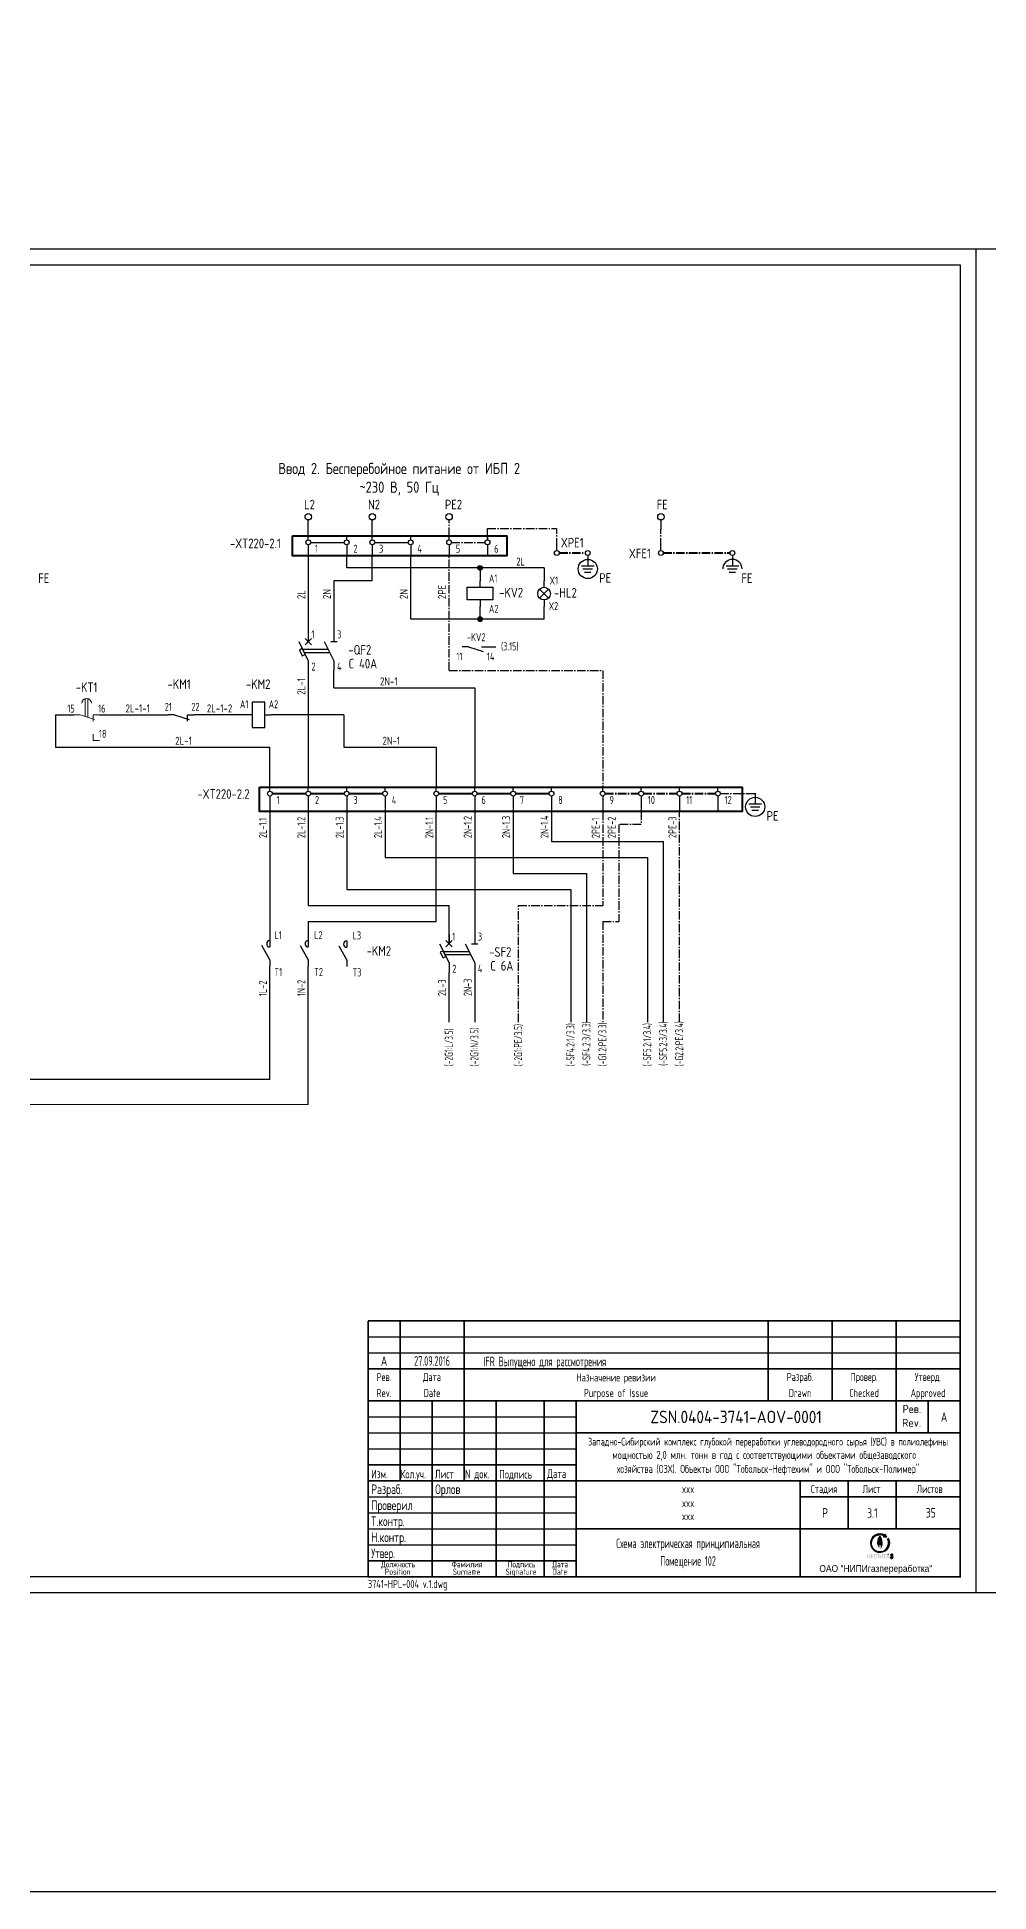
# Model space of a CAD drawing. Header units: millimetres. Extents: x 1235 to 19908, y 833 to 4314.
# Drawn here: x 1587 to 1884, y 1373 to 1953 of the extents above; entities that cross this region are included whole.
import ezdxf
from ezdxf.enums import TextEntityAlignment as Align

# ---------------------------------------------------------------- set-up
doc = ezdxf.new("R2010")
doc.units = ezdxf.units.MM
doc.set_wipeout_variables(frame=1)
doc.linetypes.add('EPL_DASHLONGDOT', pattern=[1, 0.66, -0.12, 0.1, -0.12])
for name, color, linetype in [('A_0_LogoNIPI', 130, 'Continuous'), ('A_0_titleblockRUS', 7, 'Continuous'), ('КИА_МАРКИРОВКА', 2, 'Continuous'), ('КИА_НАКЛЕЙКИ', 1, 'Continuous'), ('КИА_РАМКИ-ШТАМПЫ', 7, 'Continuous')]:
    doc.layers.add(name, color=color, linetype=linetype)
doc.layers.add('EPLAN108', color=5, linetype='Continuous', lineweight=30)
doc.styles.add('GOST 2.304 type A', font='')
doc.styles.add('GOST-A 3-1', font='', dxfattribs={"height": 3})
doc.styles.add('GOSTA-2.5-1', font='', dxfattribs={"width": 0.9, "height": 2.5})
doc.styles.add('ROMAND0-100', font='romand.shx')
doc.styles.add('ROMANS0-60', font='romans.shx', dxfattribs={"width": 0.6})
doc.styles.add('ROMANS0-70', font='romans.shx', dxfattribs={"width": 0.7})
doc.styles.add('ROMANS0-80', font='romans.shx', dxfattribs={"width": 0.8})
doc.styles.add('стиль1', font='arial.ttf', dxfattribs={"width": 0.9})
doc.styles.get('GOST 2.304 type A').set_extended_font_data('GOST 2.304 type A')
doc.styles.get('GOST-A 3-1').set_extended_font_data('GOST type A')
doc.styles.get('GOSTA-2.5-1').set_extended_font_data('GOST Type AU')

# ---------------------------------------------------------------- blocks, each defined once
blk = doc.blocks.new('rev1')
for p, q in [((-185, 20), (0, 20)), ((-185, 15), (0, 15)), ((0, 10), (0, 5))]:
    blk.add_line(p, q)
at = {"const_width": 0.5}
for points in [[(-185, 25), (-185, 0)], [(-185, 25), (0, 25)], [(-175, 25), (-175, 0)], [(-155, 25), (-155, 0)], [(-60, 25), (-60, 0)], [(-40, 25), (-40, 0)], [(-20, 25), (-20, 0)], [(0, 25), (0, 0)], [(-185, 10), (0, 10)], [(-185, 0), (0, 0)]]:
    blk.add_lwpolyline(points, dxfattribs=at)
at = {"style": 'ROMANS0-70', "width": 0.7}
for s, p in [('Рев.', (-180, 7.5)), ('Дата', (-165, 7.5)), ('Назначение ревизии', (-107.5, 7.34)), ('Разраб.', (-50, 7.5)), ('Провер.', (-30, 7.5)), ('Утверд.', (-10, 7.5)), ('Rev.', (-180, 2.5)), ('Date', (-165, 2.5)), ('Purpose of Issue', (-107.5, 2.5)), ('Drawn', (-50, 2.5)), ('Checked', (-30, 2.5)), ('Approved', (-10, 2.5))]:
    blk.add_text(s, height=2.5, dxfattribs=at).set_placement(p, align=Align.MIDDLE_CENTER)
at = {"flags": 8}
for tag, style, width, p in [('R3', 'ROMANS0-70', 0.7, (-180, 22.5)), ('DATE3', 'ROMANS0-70', 0.4, (-164.93, 22.48)), ('PURPOSE3', 'ROMANS0-60', 0.6, (-107.5, 22.34)), ('SIGN3', 'ROMANS0-70', 0.7, (-50, 22.5)), ('EXAM3', 'ROMANS0-70', 0.7, (-30, 22.5)), ('APPR3', 'ROMANS0-60', 0.6, (-10, 22.5)), ('R2', 'ROMANS0-70', 0.7, (-180, 17.5)), ('DATE2', 'ROMANS0-70', 0.4, (-165, 17.5)), ('PURPOSE2', 'ROMANS0-60', 0.6, (-107.5, 17.5)), ('SIGN2', 'ROMANS0-70', 0.7, (-49.74, 17.56)), ('EXAM2', 'ROMANS0-70', 0.7, (-30, 17.5)), ('APPR2', 'ROMANS0-60', 0.6, (-10, 17.5)), ('R1', 'ROMANS0-70', 0.7, (-180, 12.5)), ('DATE1', 'ROMANS0-70', 0.4, (-165, 12.5)), ('PURPOSE1', 'ROMANS0-60', 0.6, (-107.5, 12.34)), ('SIGN1', 'ROMANS0-70', 0.7, (-49.74, 12.56)), ('EXAM1', 'ROMANS0-70', 0.7, (-30, 12.5)), ('APPR1', 'ROMANS0-60', 0.6, (-10, 12.5))]:
    blk.add_attdef(tag, text='', height=3, dxfattribs=dict(at, style=style, width=width)).set_placement(p, align=Align.MIDDLE_CENTER)
blk = doc.blocks.new('1234')
at = {"layer": 'A_0_LogoNIPI'}
for points in [[(-26.49, 13.1), (-26.49, 13.1, 0.91064), (-24.22, 7.83, 0.500938), (-22.37, 12), (-22.73, 11.82, -0.096292), (-22.38, 10.87), (-22.38, 10.87, -0.743383), (-27.14, 8.89), (-27.39, 9.21, -0.574151), (-25.29, 13.1, -0.153499), (-23.72, 12.79), (-23.92, 12.43), (-22.89, 12.46), (-23.42, 13.35), (-23.54, 13.13, 0.256724)], [(-25.71, 9.92, 0.063496), (-25.12, 8.62, -0.086175), (-25.26, 9.02, -0.179825), (-25.03, 10.1, -0.206342), (-24.8, 9.02, -0.187641), (-24.99, 8.51, 0.15013), (-24.33, 9.91, 0.17936), (-25.03, 12.79, 0.229327)]]:
    blk.add_hatch(color=256, dxfattribs=at).paths.add_polyline_path(points)
h = blk.add_hatch(color=256, dxfattribs=at)
h.paths.add_polyline_path([(-28.84, 7.16), (-29.13, 7.16), (-29.13, 5.78), (-28.84, 5.78), (-28.84, 6.36), (-28.34, 6.36), (-28.34, 5.78), (-28.05, 5.78), (-28.05, 7.16), (-28.34, 7.16), (-28.34, 6.6), (-28.84, 6.6)])
h.paths.add_polyline_path([(-27.55, 6.22), (-27.55, 7.16), (-27.84, 7.16), (-27.84, 5.78), (-27.55, 5.78), (-26.95, 6.73), (-26.95, 5.78), (-26.67, 5.78), (-26.67, 7.16), (-26.95, 7.16)])
h.paths.add_polyline_path([(-26.42, 5.78), (-26.14, 5.78), (-26.14, 6.9), (-25.64, 6.9), (-25.64, 5.78), (-25.35, 5.78), (-25.35, 7.16), (-25.64, 7.16), (-26.14, 7.16), (-26.42, 7.16)])
h.paths.add_polyline_path([(-24.89, 6.21), (-24.89, 7.16), (-25.18, 7.16), (-25.18, 5.78), (-24.89, 5.78), (-24.29, 6.72), (-24.29, 5.78), (-24, 5.78), (-24, 7.16), (-24.29, 7.16)])
h.paths.add_polyline_path([(-23.74, 5.78), (-23.45, 5.78), (-23.45, 6.9), (-23.07, 6.9), (-23.07, 7.16), (-23.45, 7.16), (-23.74, 7.16)])
h.paths.add_polyline_path([(-22.83, 6.15), (-22.22, 6.15), (-22.06, 5.78), (-21.82, 5.78), (-22.41, 7.16), (-22.65, 7.16), (-23.23, 5.78), (-22.99, 5.78)])
h.paths.add_polyline_path([(-22.74, 6.36), (-22.53, 6.88), (-22.31, 6.36)], flags=16)
h.paths.add_polyline_path([(-21.07, 6.51, 1.387517), (-21.78, 6.78), (-21.52, 6.78, -1.645944), (-21.31, 6.63, 0.081491), (-21.45, 6.63), (-21.49, 6.62), (-21.49, 6.38, 0.003523), (-21.48, 6.37, -3.968908), (-21.58, 6.21), (-21.81, 6.21, 1.500892)])
for p, q in [((-185, 55), (-175, 55)), ((-175, 55), (-155, 55)), ((-185, 50), (-120, 50)), ((-185, 45), (-120, 45)), ((-185, 45), (-120, 45)), ((-185, 40), (-120, 40)), ((-185, 35), (-120, 35)), ((-185, 35), (-120, 35)), ((-185, 30), (-120, 30)), ((-185, 25), (-120, 25)), ((-185, 20), (-120, 20)), ((-185, 15), (-120, 15)), ((-185, 10), (-120, 10)), ((-185, 5), (-120, 5))]:
    blk.add_line(p, q)
at = {"const_width": 0.5}
blk.add_lwpolyline([(-185, 55), (-185, 0), (0, 0), (0, 55)], close=True, dxfattribs=at)
for points in [[(-175, 55), (-175, 30)], [(-155, 55), (-155, 30)], [(-145, 55), (-145, 0)], [(-130, 55), (-130, 0)], [(-120, 55), (-120, 0)], [(-20, 55), (-20, 45)], [(-10, 55), (-10, 45)], [(-120, 45), (0, 45)], [(-184.84, 35), (-120, 35)], [(-185, 30), (-120, 30)], [(-120, 30), (0, 30)], [(-50, 30), (-50, 0)], [(-35, 30), (-35, 15)], [(-20, 30), (-20, 15)], [(-50, 25), (0, 25)], [(-120, 15), (0, 15)], [(-185, 5), (-120, 5)]]:
    blk.add_lwpolyline(points, dxfattribs=at)
blk.add_lwpolyline([(-165, 55, 0.5, 0.5, 0), (-165, 0, 0.4, 0.4, 0)], format="xyseb")
at = {"layer": 'A_0_LogoNIPI'}
for p, q in [((-26.49, 13.1), (-26.49, 13.1)), ((-23.92, 12.43), (-23.72, 12.79)), ((-22.89, 12.46), (-23.92, 12.43)), ((-23.54, 13.13), (-23.42, 13.35)), ((-22.89, 12.46), (-23.42, 13.35)), ((-22.37, 12), (-22.73, 11.82)), ((-22.61, 7.16), (-22.41, 7.16)), ((-22.38, 10.87), (-22.38, 10.87)), ((-21.81, 6.21), (-21.58, 6.21)), ((-21.78, 6.78), (-21.52, 6.78)), ((-21.49, 6.62), (-21.45, 6.63)), ((-21.49, 6.62), (-21.49, 6.37))]:
    blk.add_line(p, q, dxfattribs=at)
for centre, radius, start, end in [((-25.11, 10.57), 2.88, 118.64683, 287.9358), ((-25.2, 10.55), 2.56, 91.94907, 211.39842), ((-25, 10.43), 3.07, 61.63518, 121.33745), ((-22.41, 10.65), 3.39, 140.85009, 192.51462), ((-25.01, 10.45), 2.67, 61.05541, 95.96236), ((-28.56, 10.41), 4.26, 353.32903, 34.00288), ((-24.85, 10.61), 2.85, 282.79694, 29.26639), ((-25.01, 10.45), 2.67, 8.89533, 30.8961), ((-25.06, 10.59), 2.69, 219.31649, 5.8224), ((-21.38, 6.2), 0.437, 179.11923, 44.42184), ((-21.38, 6.76), 0.403, 320.73493, 177.61194), ((-21.38, 6.2), 0.202, 178.0914, 121.52418), ((-21.38, 6.76), 0.148, 298.5987, 173.4749), ((-21.38, 6.76), 0.403, 254.02746, 254.83494), ((-21.38, 6.2), 0.437, 80.68243, 99.31757)]:
    blk.add_arc(centre, radius, start, end, dxfattribs=at)
for s, height, style, width, p in [('Рев.', 2.5, 'ROMANS0-80', 0.9, (-15.07, 52.48)), ('Rev.', 2.5, 'ROMANS0-80', 0.9, (-15.15, 48.17)), ('Западно-Сибирский комплекс глубокой переработки углеводородного сырья (УВС) в полиолефины', 2.4, 'ROMANS0-80', 0.6, (-60, 42.27)), ('мощностью 2,0 млн. тонн в год с соответствующими объектами общезаводского  ', 2.5, 'ROMANS0-80', 0.65, (-60, 38.14)), ('хозяйства (ОЗХ). Объекты ООО "Тобольск-Нефтехим" и ООО "Тобольск-Полимер"', 2.5, 'ROMANS0-80', 0.65, (-60, 33.77)), ('Стадия', 2.5, 'ROMANS0-70', 0.7, (-42.5, 27.5)), ('Лист', 2.5, 'ROMANS0-70', 0.7, (-27.67, 27.5)), ('Листов', 2.5, 'ROMANS0-70', 0.7, (-9.52, 27.5)), ('Должность', 1.9, 'ROMANS0-80', 0.7, (-175.6, 3.94)), ('Position', 1.9, 'ROMANS0-80', 0.7, (-175.74, 1.63)), ('Фамилия', 1.9, 'ROMANS0-80', 0.7, (-154.08, 3.94)), ('Surname', 1.9, 'ROMANS0-80', 0.7, (-154.21, 1.63)), ('Signature', 1.9, 'ROMANS0-80', 0.7, (-137.17, 1.63)), ('Подпись', 1.9, 'ROMANS0-80', 0.7, (-137.03, 3.94)), ('Дата', 1.9, 'ROMANS0-80', 0.7, (-124.95, 3.94)), ('Date', 1.9, 'ROMANS0-80', 0.7, (-125.08, 1.63))]:
    blk.add_text(s, height=height, dxfattribs=dict(style=style, width=width)).set_placement(p, align=Align.MIDDLE_CENTER)
at = {"insert": (-185.04, -0.95), "char_height": 2.5, "attachment_point": 1, "style": 'ROMANS0-70'}
blk.add_mtext('3741-HPL-004 v.1.dwg', dxfattribs=at)
at = {"flags": 8}
for tag, height, style, width, p in [('TITLE', 3.9, 'ROMAND0-100', 0.85, (-70, 50)), ('REVISION', 3, 'ROMANS0-70', 0.7, (-5, 50)), ('STR1', 3, 'ROMANS0-70', 0.7, (-85, 27.93)), ('STR2', 3, 'ROMANS0-70', 0.7, (-85, 24.22)), ('STR4', 3, 'ROMANS0-70', 0.7, (-85.01, 17.22)), ('STR3', 3, 'ROMANS0-70', 0.7, (-85, 20.63)), ('ST', 3, 'ROMANS0-70', 0.7, (-42.2, 20)), ('SH', 3, 'ROMANS0-70', 0.7, (-27.42, 19.98)), ('SHS', 3, 'ROMANS0-70', 0.7, (-9.16, 20.06)), ('NSH1', 3, 'ROMANS0-70', 0.7, (-85, 13)), ('NSH3', 3, 'ROMANS0-70', 0.7, (-85, 5.88)), ('NSH2', 3, 'ROMANS0-70', 0.7, (-85, 9.44)), ('NSH4', 3, 'ROMANS0-70', 0.7, (-85, 2.33))]:
    blk.add_attdef(tag, text='', height=height, dxfattribs=dict(at, style=style, width=width)).set_placement(p, align=Align.MIDDLE_CENTER)
for tag, height, style, width, p in [('POST5', 2.7, 'ROMANS0-70', 0.7, (-184, 30)), ('NAME5', 2.7, 'ROMANS0-70', 0.7, (-174.83, 30)), ('SIGN5', 2.7, 'ROMANS0-70', 0.7, (-164.11, 30)), ('DATE5', 2.7, 'ROMANS0-60', 0.7, (-154.72, 30)), ('SIGN4', 2.7, 'ROMANS0-70', 0.7, (-144, 29.93)), ('DATE4', 2.7, 'ROMANS0-60', 0.7, (-129, 30.13)), ('POST6', 2.7, 'ROMANS0-70', 0.7, (-184, 25)), ('POST7', 2.7, 'ROMANS0-70', 0.7, (-184, 20)), ('NAME6', 2.7, 'ROMANS0-70', 0.7, (-164, 25)), ('NAME7', 2.7, 'ROMANS0-70', 0.7, (-164, 20)), ('SIGN6', 2.7, 'ROMANS0-70', 0.7, (-144, 25)), ('SIGN7', 2.7, 'ROMANS0-70', 0.7, (-144, 20)), ('DATE6', 2.7, 'ROMANS0-60', 0.7, (-129, 25)), ('DATE7', 2.7, 'ROMANS0-60', 0.7, (-129, 20)), ('POST8', 2.7, 'ROMANS0-70', 0.7, (-184, 15)), ('NAME8', 2.7, 'ROMANS0-70', 0.7, (-164, 15)), ('SIGN8', 2.7, 'ROMANS0-70', 0.7, (-144, 15)), ('DATE8', 2.7, 'ROMANS0-60', 0.7, (-129, 15)), ('POST9', 2.7, 'ROMANS0-70', 0.7, (-184, 10)), ('NAME9', 2.7, 'ROMANS0-70', 0.7, (-164, 10)), ('SIGN9', 2.7, 'ROMANS0-70', 0.7, (-144, 10)), ('DATE9', 2.7, 'ROMANS0-60', 0.7, (-129, 10)), ('POST10', 2.6, 'ROMANS0-70', 0.65, (-184, 5)), ('NAME10', 2.7, 'ROMANS0-70', 0.7, (-164, 5)), ('SIGN10', 2.7, 'ROMANS0-70', 0.7, (-144, 5)), ('DATE10', 2.7, 'ROMANS0-60', 0.7, (-129, 5))]:
    blk.add_attdef(tag, text='', height=height, dxfattribs=dict(at, style=style, width=width)).set_placement(p, align=Align.BOTTOM_LEFT)
at = {"layer": 'A_0_titleblockRUS', "color": 7, "style": 'стиль1', "width": 0.9}
blk.add_text('ОАО "НИПИгазпереработка"', height=2.1, dxfattribs=at).set_placement((-26.33, 1.59), align=Align.CENTER)
blk = doc.blocks.new('A$C5C8D51D3')
at = {"lineweight": 25}
for p, q in [((4, 6), (4, 8)), ((4, 2), (4, 0))]:
    blk.add_line(p, q, dxfattribs=at)
blk.add_lwpolyline([(0, 6), (8, 6), (8, 2), (0, 2)], close=True, dxfattribs=at)
blk = doc.blocks.new('A$C2BF74EC9')
at = {"color": 0}
for p, q in [((0, 6.39), (4, 6.39)), ((2, 8.39), (2, 6.39)), ((0.5, 5.39), (3.5, 5.39)), ((1, 4.39), (3, 4.39))]:
    blk.add_line(p, q, dxfattribs=at)
at = {"style": 'GOST-A 3-1'}
blk.add_text('FE', height=3, dxfattribs=at).set_placement((4.81, 1))
blk = doc.blocks.new('A$C5C167954')
at = {"color": 0}
for p, q in [((0.75, 2.75), (0.75, 4)), ((0.75, 1.25), (0.75, 0))]:
    blk.add_line(p, q, dxfattribs=at)
blk.add_wipeout([(0.75, 2.75), (0.81, 2.75), (0.86, 2.74), (0.92, 2.73), (0.97, 2.72), (1.01, 2.7), (1.04, 2.69), (1.09, 2.67), (1.13, 2.65), (1.21, 2.6), (1.26, 2.55), (1.31, 2.5), (1.38, 2.41), (1.41, 2.35), (1.43, 2.31), (1.46, 2.23), (1.48, 2.18), (1.5, 2.08), (1.5, 2), (1.5, 1.94), (1.49, 1.87), (1.47, 1.8), (1.45, 1.73), (1.43, 1.69), (1.41, 1.64), (1.38, 1.59), (1.34, 1.54), (1.32, 1.51), (1.29, 1.48), (1.25, 1.44), (1.2, 1.4), (1.16, 1.37), (1.11, 1.34), (1.05, 1.31), (0.98, 1.28), (0.91, 1.27), (0.83, 1.25), (0.8, 1.25), (0.75, 1.25), (0.69, 1.25), (0.57, 1.27), (0.5, 1.29), (0.43, 1.32), (0.36, 1.36), (0.28, 1.42), (0.24, 1.45), (0.18, 1.51), (0.13, 1.57), (0.09, 1.64), (0.07, 1.69), (0.04, 1.75), (0.03, 1.79), (0.02, 1.84), (0.01, 1.9), (0, 1.96), (0, 2.02), (0, 2.08), (0.01, 2.13), (0.03, 2.2), (0.04, 2.25), (0.06, 2.3), (0.1, 2.37), (0.13, 2.42), (0.18, 2.49), (0.23, 2.55), (0.29, 2.6), (0.34, 2.63), (0.39, 2.66), (0.44, 2.68), (0.49, 2.7), (0.54, 2.72), (0.62, 2.74), (0.71, 2.75)], dxfattribs=at)
blk.add_circle((0.75, 2), 0.75, dxfattribs=at)
blk = doc.blocks.new('A$C2D160E4F')
at = {"color": 0}
for p, q in [((1, 6.31), (5, 6.31)), ((3, 9.56), (3, 8.31)), ((3, 8.31), (3, 6.31)), ((1.5, 5.31), (4.5, 5.31)), ((2, 4.31), (4, 4.31))]:
    blk.add_line(p, q, dxfattribs=at)
blk.add_circle((3, 5.31), 3, dxfattribs=at)
at = {"style": 'GOST-A 3-1'}
blk.add_text('PE', height=3, dxfattribs=at).set_placement((6.57, 1))
blk = doc.blocks.new('A$C14F311A8')
at = {"color": 30, "lineweight": 40, "ltscale": 4}
for p, q in [((4.03, 9.47), (14.53, 9.47)), ((16.03, 9.47), (26.53, 9.47)), ((28.03, 9.47), (38.53, 9.47))]:
    blk.add_line(p, q, dxfattribs=at)
at = {"color": 5, "lineweight": 40, "ltscale": 8}
for p, q in [((56.03, 9.47), (66.53, 9.47)), ((68.03, 9.47), (78.53, 9.47)), ((80.03, 9.47), (90.53, 9.47))]:
    blk.add_line(p, q, dxfattribs=at)
at = {"color": 3, "linetype": 'EPL_DASHLONGDOT', "lineweight": 40, "ltscale": 4}
blk.add_line((108.03, 9.47), (118.53, 9.47), dxfattribs=at)
at = {"color": 3, "linetype": 'EPL_DASHLONGDOT', "lineweight": 25, "ltscale": 4}
blk.add_line((144.02, 9.55), (154.92, 9.55), dxfattribs=at)
at = {"color": 0}
blk.add_blockref('A$C2D160E4F', (151.92, 0), dxfattribs=at)
for p in [(2.53, 7.47), (14.53, 7.47), (26.53, 7.47), (38.53, 7.47), (54.53, 7.47), (66.53, 7.47), (78.53, 7.47), (90.53, 7.47), (106.53, 7.47), (118.53, 7.47)]:
    blk.add_blockref('A$C5C167954', p, dxfattribs=at)
for p, q in [((3.28, 7.47), (3.28, 3.84)), ((15.28, 7.47), (15.28, 3.84)), ((27.28, 7.47), (27.28, 3.84)), ((39.28, 7.47), (39.28, 3.84)), ((55.28, 7.47), (55.28, 3.84)), ((67.28, 7.47), (67.28, 3.84)), ((79.28, 7.47), (79.28, 3.84)), ((91.28, 7.47), (91.28, 3.84)), ((107.28, 7.47), (107.28, 3.84)), ((119.28, 7.47), (119.28, 3.84))]:
    blk.add_line(p, q, dxfattribs=at)
at = {"color": 3, "linetype": 'EPL_DASHLONGDOT', "lineweight": 40, "ltscale": 4}
blk.add_line((120.03, 9.47), (130.53, 9.47), dxfattribs=at)
at = {"color": 0, "lineweight": 40}
blk.add_lwpolyline([(0, 11.47), (150.85, 11.47), (150.85, 3.84), (0, 3.84)], close=True, dxfattribs=at)
at = {"style": 'GOSTA-2.5-1', "width": 0.9}
for s, p in [('1', (5.37, 6.23)), ('2', (17.37, 6.23)), ('3', (29.37, 6.23)), ('4', (41.37, 6.23)), ('5', (57.37, 6.23)), ('6', (69.37, 6.23)), ('7', (81.37, 6.23)), ('8', (93.37, 6.23)), ('9', (109.37, 6.23)), ('10', (121.37, 6.23))]:
    blk.add_text(s, height=2.5, dxfattribs=at).set_placement(p)
at = {"color": 0}
blk.add_blockref('A$C5C167954', (130.53, 7.47), dxfattribs=at)
blk.add_line((131.28, 7.47), (131.28, 3.84), dxfattribs=at)
at = {"color": 3, "linetype": 'EPL_DASHLONGDOT', "lineweight": 40, "ltscale": 4}
blk.add_line((132.03, 9.47), (142.53, 9.47), dxfattribs=at)
at = {"style": 'GOSTA-2.5-1', "width": 0.9}
blk.add_text('11', height=2.5, dxfattribs=at).set_placement((133.37, 6.23))
at = {"color": 0}
blk.add_blockref('A$C5C167954', (142.53, 7.47), dxfattribs=at)
blk.add_line((143.28, 7.47), (143.28, 3.84), dxfattribs=at)
at = {"style": 'GOSTA-2.5-1', "width": 0.9}
blk.add_text('12', height=2.5, dxfattribs=at).set_placement((145.37, 6.23))
blk = doc.blocks.new('A$C1AB80E3A')
at = {"color": 0, "lineweight": 25}
for p, q in [((1.98, 5.98), (1.98, 8)), ((0.58, 2.6), (3.38, 5.4)), ((0.58, 5.4), (3.38, 2.6)), ((1.98, 2.02), (1.98, 0))]:
    blk.add_line(p, q, dxfattribs=at)
blk.add_circle((1.98, 4), 1.98, dxfattribs=at)
blk = doc.blocks.new('A$C2EC3666A')
h = blk.add_hatch(color=7)
h.dxf.hatch_style = 1
edge = h.paths.add_edge_path()
edge.add_arc((0, 0), 0.75, 0, 360)
at = {"color": 0}
blk.add_circle((0, 0), 0.75, dxfattribs=at)
blk = doc.blocks.new('A$C62F66887')
at = {"color": 0, "lineweight": 20}
for p, q in [((3.6, 7.48), (3.6, 13)), ((4.4, 13), (4.4, 7.23)), ((0, 8), (2, 8)), ((2, 8), (6.5, 6.5)), ((6, 6), (6, 8)), ((6, 8), (8, 8)), ((6, 2), (6, 0)), ((6, 0), (8, 0))]:
    blk.add_line(p, q, dxfattribs=at)
blk.add_arc((4, 11.6), 1.5, 0, 180, dxfattribs=at)
blk = doc.blocks.new('A$C3D920043')
at = {"lineweight": 25}
for p, q in [((2, 2), (0, 2)), ((2, 2), (6.5, 0.5)), ((6, 0), (6, 2)), ((6, 2), (8, 2))]:
    blk.add_line(p, q, dxfattribs=at)
blk = doc.blocks.new('A$C11D95457')
at = {"lineweight": 25, "ltscale": 4}
for p, q in [((3, 12), (3, 9)), ((11, 12), (11, 9)), ((0, 9), (3, 3)), ((9.25, 6.5), (1.25, 6.5)), ((2, 10), (4, 8)), ((4, 10), (2, 8)), ((8, 9), (11, 3)), ((9.75, 5.5), (1.75, 5.5)), ((3, 3), (3, 0)), ((11, 3), (11, 0))]:
    blk.add_line(p, q, dxfattribs=at)
at = {"lineweight": 25}
blk.add_line((10, 9), (12, 9), dxfattribs=at)
at = {"lineweight": 25, "ltscale": 4}
blk.add_lwpolyline([(1.11, 4.55), (2, 5), (1.11, 6.79), (0.21, 6.34)], close=True, dxfattribs=at)

msp = doc.modelspace()

# ---------------------------------------------------------------- linework, layer by layer
for p, q in [((1286, 1886.39), (1880, 1886.39)), ((1880, 1886.39), (2474, 1886.39)), ((1880, 1466.39), (1880, 1886.39)), ((1306, 1881.39), (1875, 1881.39)), ((1875, 1881.39), (1875, 1471.39)), ((1875, 1471.39), (1306, 1471.39)), ((1880, 1466.39), (1286, 1466.39)), ((2474, 1466.39), (1880, 1466.39))]:
    msp.add_line(p, q)
at = {"color": 30, "lineweight": 25, "ltscale": 4}
for p, q in [((1671.32, 1796.69), (1671.32, 1801.69)), ((1672.07, 1794.69), (1682.57, 1794.69)), ((1671.32, 1790.52), (1671.32, 1766.69)), ((1683.32, 1786.69), (1683.32, 1790.52)), ((1744.99, 1786.69), (1683.32, 1786.69)), ((1724.99, 1786.69), (1724.99, 1782.69)), ((1744.99, 1786.69), (1744.99, 1782.69)), ((1671.32, 1756.69), (1671.32, 1752.69)), ((1671.32, 1754.69), (1671.32, 1718.18)), ((1592.29, 1740.8), (1598.05, 1740.8)), ((1592.29, 1740.8), (1592.29, 1730.69)), ((1606.05, 1740.8), (1627.55, 1740.79)), ((1651.76, 1740.79), (1635.54, 1740.79)), ((1592.29, 1730.69), (1659.32, 1730.69)), ((1659.32, 1710.55), (1659.32, 1670.36)), ((1695.32, 1696.2), (1777.32, 1696.2)), ((1777.32, 1696.2), (1777.32, 1644.8)), ((1671.32, 1681.2), (1715.32, 1681.2)), ((1683.32, 1686.2), (1753.32, 1686.2)), ((1715.32, 1669.26), (1715.32, 1681.2)), ((1753.32, 1686.2), (1753.32, 1644.8)), ((1659.32, 1626.89), (1659.32, 1662.26)), ((1715.32, 1644.8), (1715.32, 1660.26)), ((1659.32, 1626.89), (1414.65, 1626.89))]:
    msp.add_line(p, q, dxfattribs=at)
at = {"color": 5, "lineweight": 25, "ltscale": 8}
for p, q in [((1691.32, 1796.69), (1691.32, 1801.69)), ((1692.07, 1794.69), (1702.57, 1794.69)), ((1691.32, 1782.69), (1691.32, 1790.52)), ((1703.32, 1770.69), (1703.32, 1790.52)), ((1691.32, 1782.69), (1679.32, 1782.69)), ((1679.32, 1782.69), (1679.32, 1766.69)), ((1724.99, 1770.69), (1724.99, 1774.69)), ((1744.99, 1770.69), (1744.99, 1774.69)), ((1744.99, 1770.69), (1703.32, 1770.69)), ((1679.32, 1749.24), (1679.32, 1754.69)), ((1679.32, 1749.24), (1723.32, 1749.24)), ((1723.32, 1749.24), (1723.32, 1718.18)), ((1682.45, 1740.79), (1659.76, 1740.79)), ((1682.45, 1740.79), (1682.45, 1730.69)), ((1682.45, 1730.69), (1711.32, 1730.69)), ((1711.32, 1730.69), (1711.32, 1718.18)), ((1747.32, 1701.2), (1782.32, 1701.2)), ((1782.32, 1644.8), (1782.32, 1701.2)), ((1735.32, 1691.2), (1758.32, 1691.2)), ((1758.32, 1644.8), (1758.32, 1691.2)), ((1671.32, 1676.2), (1711.32, 1676.2)), ((1671.32, 1676.2), (1671.32, 1670.26)), ((1671.32, 1618.98), (1671.32, 1662.26)), ((1723.32, 1660.26), (1723.32, 1644.8)), ((1671.32, 1619.01), (1426.65, 1618.88))]:
    msp.add_line(p, q, dxfattribs=at)
at = {"color": 3, "linetype": 'EPL_DASHLONGDOT', "lineweight": 25, "ltscale": 4}
for p, q in [((1715.32, 1796.69), (1715.32, 1801.69)), ((1727.32, 1796.69), (1727.32, 1799.02)), ((1727.32, 1799.02), (1748.99, 1799.02)), ((1748.99, 1793.37), (1748.99, 1799.02)), ((1716.07, 1794.69), (1726.57, 1794.69)), ((1715.32, 1754.69), (1715.32, 1790.52)), ((1715.32, 1754.69), (1763.32, 1754.69)), ((1763.32, 1754.69), (1763.32, 1718.18)), ((1737.01, 1644.8), (1737.01, 1681.2)), ((1737.01, 1681.2), (1763.32, 1681.2)), ((1763.32, 1676.2), (1768.32, 1676.2)), ((1763.32, 1676.2), (1763.32, 1644.8))]:
    msp.add_line(p, q, dxfattribs=at)
at = {"color": 7, "linetype": 'Continuous', "lineweight": 25, "ltscale": 4}
msp.add_line((1781.51, 1801.69), (1781.51, 1798.69), dxfattribs=at)
at = {"color": 6, "linetype": 'EPL_DASHLONGDOT', "lineweight": 25, "ltscale": 4}
msp.add_line((1781.51, 1793.37), (1781.51, 1798.69), dxfattribs=at)
at = {"color": 0}
for p, q in [((1671.32, 1795.44), (1671.32, 1796.69)), ((1671.32, 1793.94), (1671.32, 1790.52)), ((1683.32, 1795.44), (1683.32, 1796.69)), ((1683.32, 1793.94), (1683.32, 1790.52)), ((1691.32, 1795.44), (1691.32, 1796.69)), ((1691.32, 1796.69), (1719.02, 1796.69)), ((1691.32, 1793.94), (1691.32, 1790.52)), ((1703.32, 1795.44), (1703.32, 1796.69)), ((1703.32, 1793.94), (1703.32, 1790.52)), ((1715.32, 1795.44), (1715.32, 1796.69)), ((1715.32, 1793.94), (1715.32, 1790.52)), ((1727.32, 1795.44), (1727.32, 1796.69)), ((1727.32, 1796.69), (1727.32, 1795.44)), ((1727.32, 1793.94), (1727.32, 1790.52)), ((1748.99, 1792.12), (1748.99, 1793.37)), ((1781.51, 1792.12), (1781.51, 1793.37)), ((1803.85, 1790.62), (1803.85, 1789.37)), ((1659.32, 1670.26), (1659.32, 1668.26)), ((1671.32, 1670.26), (1671.32, 1668.26)), ((1683.32, 1670.15), (1683.32, 1668.15)), ((1659.32, 1664.26), (1656.82, 1668.76)), ((1659.32, 1664.26), (1659.32, 1662.26)), ((1668.82, 1668.76), (1671.32, 1664.26)), ((1671.32, 1664.26), (1671.32, 1662.26)), ((1680.82, 1668.65), (1683.32, 1664.15)), ((1683.32, 1664.15), (1683.32, 1662.15))]:
    msp.add_line(p, q, dxfattribs=at)
at = {"color": 3, "linetype": 'EPL_DASHLONGDOT', "lineweight": 40, "ltscale": 4}
msp.add_line((1749.74, 1791.37), (1757.91, 1791.37), dxfattribs=at)
at = {"color": 6, "linetype": 'EPL_DASHLONGDOT', "lineweight": 40, "ltscale": 4}
msp.add_line((1782.26, 1791.37), (1803.1, 1791.37), dxfattribs=at)
at = {"lineweight": 25}
for p, q in [((1721.42, 1762.04), (1719.42, 1762.04)), ((1721.42, 1762.04), (1725.92, 1760.54)), ((1725.42, 1762.04), (1727.42, 1762.04)), ((1727.42, 1762.04), (1729.94, 1762.04))]:
    msp.add_line(p, q, dxfattribs=at)
at = {"color": 0, "lineweight": 40}
msp.add_lwpolyline([(1666.42, 1796.69), (1733.41, 1796.69), (1733.41, 1790.52), (1666.42, 1790.52)], close=True, dxfattribs=at)
at = {"color": 7, "linetype": 'Continuous', "lineweight": 25, "ltscale": 4}
for centre in [(1671.32, 1802.69), (1691.32, 1802.69), (1715.32, 1802.69), (1781.51, 1802.69)]:
    msp.add_circle(centre, 1, dxfattribs=at)
at = {"color": 0}
for centre in [(1671.32, 1794.69), (1683.32, 1794.69), (1691.32, 1794.69), (1703.32, 1794.69), (1715.32, 1794.69), (1727.32, 1794.69), (1748.99, 1791.37), (1758.66, 1791.37), (1781.51, 1791.37), (1803.85, 1791.37)]:
    msp.add_circle(centre, 0.75, dxfattribs=at)
for centre, radius, start, end in [((1803.85, 1786.37), 3, 0, 180), ((1659.32, 1669.26), 1, 90, 270), ((1671.32, 1669.26), 1, 90, 270), ((1683.32, 1669.15), 1, 90, 270)]:
    msp.add_arc(centre, radius, start, end, dxfattribs=at)

# ---------------------------------------------------------------- block references
for name, p in [('A$C2EC3666A', (1724.99, 1786.69)), ('A$C2D160E4F', (1755.66, 1781.06)), ('A$C2BF74EC9', (1801.85, 1780.98)), ('A$C5C8D51D3', (1720.99, 1774.69)), ('A$C1AB80E3A', (1743.01, 1774.69)), ('A$C2EC3666A', (1724.99, 1770.69)), ('A$C11D95457', (1668.32, 1754.69)), ('A$C3D920043', (1627.55, 1738.79)), ('A$C11D95457', (1712.32, 1660.26))]:
    msp.add_blockref(name, p, dxfattribs=at)
msp.add_blockref('A$C62F66887', (1598.05, 1732.8))
at = {"color": 0, "xscale": -1, "rotation": 90}
msp.add_blockref('A$C5C8D51D3', (1659.76, 1744.79), dxfattribs=at)
at = {"layer": 'КИА_РАМКИ-ШТАМПЫ'}
ref = msp.add_blockref('rev1', (1875, 1526.39), dxfattribs=at)
ref.add_attrib('R1', 'А', dxfattribs={"layer": '0', "height": 3, "style": 'ROMANS0-70', "width": 0.7, "flags": 8}).set_placement((1695, 1538.89), align=Align.MIDDLE_CENTER)
ref.add_attrib('PURPOSE1', 'IFR Выпущено для рассмотрения', dxfattribs={"layer": '0', "height": 3, "style": 'ROMANS0-60', "width": 0.6, "flags": 8}).set_placement((1745.24, 1538.73), align=Align.MIDDLE_CENTER)
ref.add_attrib('DATE1', '27.09.2016', dxfattribs={"layer": '0', "color": 1, "height": 3, "style": 'ROMANS0-70', "width": 0.6, "flags": 8}).set_placement((1710, 1538.89), align=Align.MIDDLE_CENTER)
at = {"layer": 'КИА_РАМКИ-ШТАМПЫ', "color": 3}
ref = msp.add_blockref('1234', (1875, 1471.39), dxfattribs=at)
ref.add_attrib('TITLE', 'ZSN.0404-3741-AOV-0001', dxfattribs={"layer": '0', "height": 3.9, "style": 'ROMAND0-100', "width": 0.85, "flags": 8}).set_placement((1805, 1521.39), align=Align.MIDDLE_CENTER)
ref.add_attrib('STR1', 'xxx', dxfattribs={"layer": '0', "height": 2.5, "style": 'ROMANS0-70', "width": 0.65, "flags": 8}).set_placement((1790, 1498.9), align=Align.MIDDLE_CENTER)
ref.add_attrib('STR2', 'xxx', dxfattribs={"layer": '0', "height": 2.5, "style": 'ROMANS0-70', "width": 0.6, "flags": 8}).set_placement((1790, 1494.49), align=Align.MIDDLE_CENTER)
ref.add_attrib('STR3', 'xxx', dxfattribs={"layer": '0', "height": 2.5, "style": 'ROMANS0-70', "width": 0.65, "flags": 8}).set_placement((1790, 1490.41), align=Align.MIDDLE_CENTER)
ref.add_attrib('NSH1', 'Схема электрическая принципиальная', dxfattribs={"layer": '0', "height": 3, "style": 'ROMANS0-70', "width": 0.55, "flags": 8}).set_placement((1790, 1481.89), align=Align.MIDDLE_CENTER)
ref.add_attrib('NSH2', 'Помещение 102', dxfattribs={"layer": '0', "height": 3, "style": 'ROMANS0-70', "width": 0.55, "flags": 8}).set_placement((1790, 1476.39), align=Align.MIDDLE_CENTER)
ref.add_attrib('ST', 'P', dxfattribs={"layer": '0', "height": 3, "style": 'ROMANS0-70', "width": 0.7, "flags": 8}).set_placement((1832.8, 1491.39), align=Align.MIDDLE_CENTER)
ref.add_attrib('SH', '3.1', dxfattribs={"layer": '0', "height": 3, "style": 'ROMANS0-70', "width": 0.7, "flags": 8}).set_placement((1847.58, 1491.37), align=Align.MIDDLE_CENTER)
ref.add_attrib('REVISION', 'A', dxfattribs={"layer": '0', "height": 3, "style": 'ROMANS0-70', "width": 0.7, "flags": 8}).set_placement((1870, 1521.39), align=Align.MIDDLE_CENTER)
ref.add_attrib('SIGN4', 'Подпись', dxfattribs={"layer": '0', "height": 2.7, "style": 'ROMANS0-70', "width": 0.7, "flags": 8}).set_placement((1731, 1501.32), align=Align.BOTTOM_LEFT)
ref.add_attrib('DATE4', 'Дата', dxfattribs={"layer": '0', "height": 2.7, "style": 'ROMANS0-60', "width": 0.7, "flags": 8}).set_placement((1746, 1501.52), align=Align.BOTTOM_LEFT)
ref.add_attrib('POST5', 'Изм.', dxfattribs={"layer": '0', "height": 2.7, "style": 'ROMANS0-70', "width": 0.7, "flags": 8}).set_placement((1691, 1501.39), align=Align.BOTTOM_LEFT)
ref.add_attrib('NAME5', 'Кол.уч.', dxfattribs={"layer": '0', "height": 2.7, "style": 'ROMANS0-70', "width": 0.7, "flags": 8}).set_placement((1700.17, 1501.39), align=Align.BOTTOM_LEFT)
ref.add_attrib('SIGN5', 'Лист', dxfattribs={"layer": '0', "height": 2.7, "style": 'ROMANS0-70', "width": 0.7, "flags": 8}).set_placement((1710.89, 1501.39), align=Align.BOTTOM_LEFT)
ref.add_attrib('DATE5', 'N док.', dxfattribs={"layer": '0', "height": 2.7, "style": 'ROMANS0-60', "width": 0.7, "flags": 8}).set_placement((1720.28, 1501.39), align=Align.BOTTOM_LEFT)
ref.add_attrib('POST6', 'Разраб.', dxfattribs={"layer": '0', "height": 3, "style": 'ROMANS0-70', "width": 0.7, "flags": 8}).set_placement((1691, 1496.39), align=Align.BOTTOM_LEFT)
ref.add_attrib('NAME6', 'Орлов', dxfattribs={"layer": '0', "height": 3, "style": 'ROMANS0-70', "width": 0.7, "flags": 8}).set_placement((1711, 1496.39), align=Align.BOTTOM_LEFT)
ref.add_attrib('POST7', 'Проверил', dxfattribs={"layer": '0', "height": 3, "style": 'ROMANS0-70', "width": 0.7, "flags": 8}).set_placement((1691, 1491.39), align=Align.BOTTOM_LEFT)
ref.add_attrib('POST8', 'Т.контр.', dxfattribs={"layer": '0', "height": 3, "style": 'ROMANS0-70', "width": 0.7, "flags": 8}).set_placement((1691, 1486.39), align=Align.BOTTOM_LEFT)
ref.add_attrib('POST9', 'Н.контр.', dxfattribs={"layer": '0', "height": 3, "style": 'ROMANS0-70', "width": 0.7, "flags": 8}).set_placement((1691, 1481.39), align=Align.BOTTOM_LEFT)
ref.add_attrib('POST10', 'Утвер.', dxfattribs={"layer": '0', "height": 3, "style": 'ROMANS0-70', "width": 0.65, "flags": 8}).set_placement((1691, 1476.39), align=Align.BOTTOM_LEFT)
ref.add_attrib('SHS', '35', dxfattribs={"layer": '0', "height": 3, "style": 'ROMANS0-70', "width": 0.7, "flags": 8}).set_placement((1865.84, 1491.45), align=Align.MIDDLE_CENTER)

# ---------------------------------------------------------------- texts
at = {"style": 'GOST-A 3-1'}
for s, p in [('L2', (1670.01, 1805)), ('N2', (1690.01, 1805)), ('PE2', (1714.01, 1805)), ('FE', (1780.19, 1805)), ('FE', (1586.93, 1781.97))]:
    msp.add_text(s, height=3, dxfattribs=at).set_placement(p)
at = {"style": 'GOSTA-2.5-1'}
for s, width, p in [('1', 0.9, (1673.42, 1791.45)), ('2', 0.9, (1685.42, 1791.45)), ('3', 0.9, (1693.42, 1791.45)), ('4', 0.9, (1705.42, 1791.45)), ('5', 0.9, (1717.42, 1791.45)), ('6', 0.9, (1729.42, 1791.45)), ('A1', 0.9, (1727.77, 1782.16)), ('X1', 0.9, (1746.73, 1781.5)), ('A2', 0.9, (1727.77, 1772.67)), ('X2', 0.9, (1746.45, 1773.53)), ('1', 0.9, (1672.32, 1764.69)), ('3', 0.9, (1680.32, 1764.69)), ('-KV2', 0.9, (1720.89, 1763.8)), ('(3.15)', 0.8, (1731.54, 1760.95)), ('2', 0.9, (1672.32, 1754.64)), ('4', 0.9, (1680.32, 1754.64)), ('11', 0.9, (1717.59, 1757.77)), ('14', 0.9, (1727.15, 1757.77)), ('A1', 0.9, (1649.98, 1742.86)), ('A2', 0.9, (1658.95, 1742.86)), ('15', 0.9, (1596.04, 1741.5)), ('16', 0.9, (1605.65, 1741.5)), ('21', 0.9, (1626.46, 1742.05)), ('22', 0.9, (1634.79, 1742.05)), ('18', 0.9, (1605.92, 1733.62)), ('L1', 0.9, (1660.76, 1670.7)), ('L2', 0.9, (1673.16, 1670.7)), ('L3', 0.9, (1685.16, 1670.59)), ('1', 0.9, (1716.32, 1670.26)), ('3', 0.9, (1724.32, 1670.26)), ('T1', 0.9, (1660.76, 1659.18)), ('T2', 0.9, (1673.16, 1659.18)), ('T3', 0.9, (1685.16, 1659.07)), ('2', 0.9, (1716.32, 1660.21)), ('4', 0.9, (1724.32, 1660.21))]:
    msp.add_text(s, height=2.5, dxfattribs=dict(at, width=width)).set_placement(p)
at = {"color": 7, "style": 'GOST-A 3-1'}
for s, p in [('C 40A', (1683.91, 1755.29)), ('C 6A', (1728.19, 1660.86))]:
    msp.add_text(s, height=3, dxfattribs=at).set_placement(p)
at = {"style": 'GOSTA-2.5-1'}
msp.add_text('2L-1', height=2.5, rotation=90, dxfattribs=at).set_placement((1670.38, 1747.05))
at = {"style": 'GOSTA-2.5-1', "width": 0.7}
for s, p in [('(-2G1:L/3.5)', (1716.47, 1630.97)), ('(-2G1:N/3.5)', (1724.47, 1630.97)), ('(-2G1:PE/3.5)', (1738.15, 1630.97)), ('(-SF4.2:1/3.3)', (1754.47, 1630.97)), ('(-SF4.2:3/3.3)', (1759.47, 1631.12)), ('(-G1.2:PE/3.3)', (1764.47, 1630.97)), ('(-SF5.2:1/3.4)', (1778.47, 1630.97)), ('(-SF5.2:3/3.4)', (1783.47, 1631.12)), ('(-G2.2:PE/3.4)', (1788.47, 1630.97))]:
    msp.add_text(s, height=2.5, rotation=90, dxfattribs=at).set_placement(p)
at = {"layer": 'EPLAN108', "color": 7, "insert": (1699.74, 1814.38), "char_height": 3.5, "attachment_point": 5, "style": 'GOST 2.304 type A'}
msp.add_mtext('Ввод 2. Бесперебойное питание от ИБП 2  \\P~230 B, 50 Гц', dxfattribs=at)
at = {"layer": 'КИА_МАРКИРОВКА', "style": 'GOSTA-2.5-1', "width": 0.9}
msp.add_text('2L', height=2.5, dxfattribs=at).set_placement((1736.36, 1787.45))
at = {"layer": 'КИА_МАРКИРОВКА', "style": 'GOSTA-2.5-1'}
for s, p in [('2L', (1670.38, 1776.97)), ('2N', (1678.38, 1776.97)), ('2N', (1702.38, 1776.97)), ('2PE', (1714.38, 1776.97))]:
    msp.add_text(s, height=2.5, rotation=90, dxfattribs=at).set_placement(p)
for s, p in [('2N-1', (1693.73, 1750)), ('2L-1-1', (1614.23, 1741.56)), ('2L-1-2', (1639.63, 1741.56)), ('2L-1', (1629.74, 1731.45)), ('2N-1', (1694.51, 1731.45))]:
    msp.add_text(s, height=2.5, dxfattribs=at).set_placement(p)
at = {"layer": 'КИА_МАРКИРОВКА', "style": 'GOSTA-2.5-1', "width": 0.9}
for s, p in [('1N-2', (1670.38, 1652.9)), ('2L-3', (1714.38, 1652.9)), ('2N-3', (1722.38, 1652.9)), ('1L-2', (1658.38, 1652.9))]:
    msp.add_text(s, height=2.5, rotation=90, dxfattribs=at).set_placement(p)
at = {"layer": 'КИА_НАКЛЕЙКИ', "style": 'GOST-A 3-1'}
for s, p in [('-XT220-2.1', (1646.83, 1792.87)), ('XPE1', (1750.24, 1793.1)), ('XFE1', (1771.5, 1789.73)), ('-KV2', (1730.98, 1777.49)), ('-HL2', (1748.11, 1777.44)), ('-QF2', (1683.85, 1759.61)), ('-KT1', (1598.67, 1747.92)), ('-KМ1', (1627.34, 1748.88)), ('-KM2', (1651.84, 1748.88)), ('-XT220-2.2', (1636.64, 1714.56)), ('-KM2', (1689.54, 1665.51)), ('-SF2', (1727.85, 1665.18))]:
    msp.add_text(s, height=3, dxfattribs=at).set_placement(p)

# ---------------------------------------------------------------- next in the draw order: block references
at = {"color": 0}
msp.add_blockref('A$C14F311A8', (1656.05, 1706.71), dxfattribs=at)

# ---------------------------------------------------------------- next in the draw order: linework, layer by layer
at = {"color": 30, "lineweight": 25, "ltscale": 4}
for p, q in [((1659.32, 1718.18), (1659.32, 1730.69)), ((1671.32, 1710.55), (1671.32, 1681.2)), ((1683.32, 1710.55), (1683.32, 1686.2)), ((1695.32, 1710.55), (1695.32, 1696.2))]:
    msp.add_line(p, q, dxfattribs=at)
at = {"color": 5, "lineweight": 25, "ltscale": 8}
for p, q in [((1711.32, 1676.2), (1711.32, 1710.55)), ((1723.32, 1710.55), (1723.32, 1670.76)), ((1735.32, 1710.55), (1735.32, 1691.2)), ((1747.32, 1710.55), (1747.32, 1701.2))]:
    msp.add_line(p, q, dxfattribs=at)
at = {"color": 3, "linetype": 'EPL_DASHLONGDOT', "lineweight": 25, "ltscale": 4}
for p, q in [((1763.32, 1710.55), (1763.32, 1681.2)), ((1775.32, 1710.55), (1775.32, 1706.54)), ((1787.32, 1644.8), (1787.32, 1710.55)), ((1768.32, 1706.54), (1768.32, 1676.2)), ((1775.32, 1706.54), (1768.32, 1706.54))]:
    msp.add_line(p, q, dxfattribs=at)
at = {"layer": 'EPLAN108', "color": 2}
msp.add_lwpolyline([(1235.43, 2532.19), (19799.49, 2532.19), (19799.49, 1372.97), (1235.43, 1372.97)], close=True, dxfattribs=at)

# ---------------------------------------------------------------- next in the draw order: texts
at = {"layer": 'КИА_МАРКИРОВКА', "style": 'GOSTA-2.5-1', "width": 0.9}
for s, p in [('2L-1.1', (1658.38, 1702.27)), ('2L-1.2', (1670.38, 1702.27)), ('2L-1.3', (1682.38, 1702.27)), ('2L-1.4', (1694.38, 1702.27)), ('2N-1.1', (1710.38, 1702.27)), ('2N-1.2', (1722.38, 1702.27)), ('2N-1.3', (1734.38, 1702.27)), ('2N-1.4', (1746.38, 1702.27)), ('2PE-1', (1762.38, 1702.27)), ('2PE-2', (1767.38, 1702.27)), ('2PE-3', (1786.38, 1702.27))]:
    msp.add_text(s, height=2.5, rotation=90, dxfattribs=at).set_placement(p)

doc.saveas('drawing.dxf')
